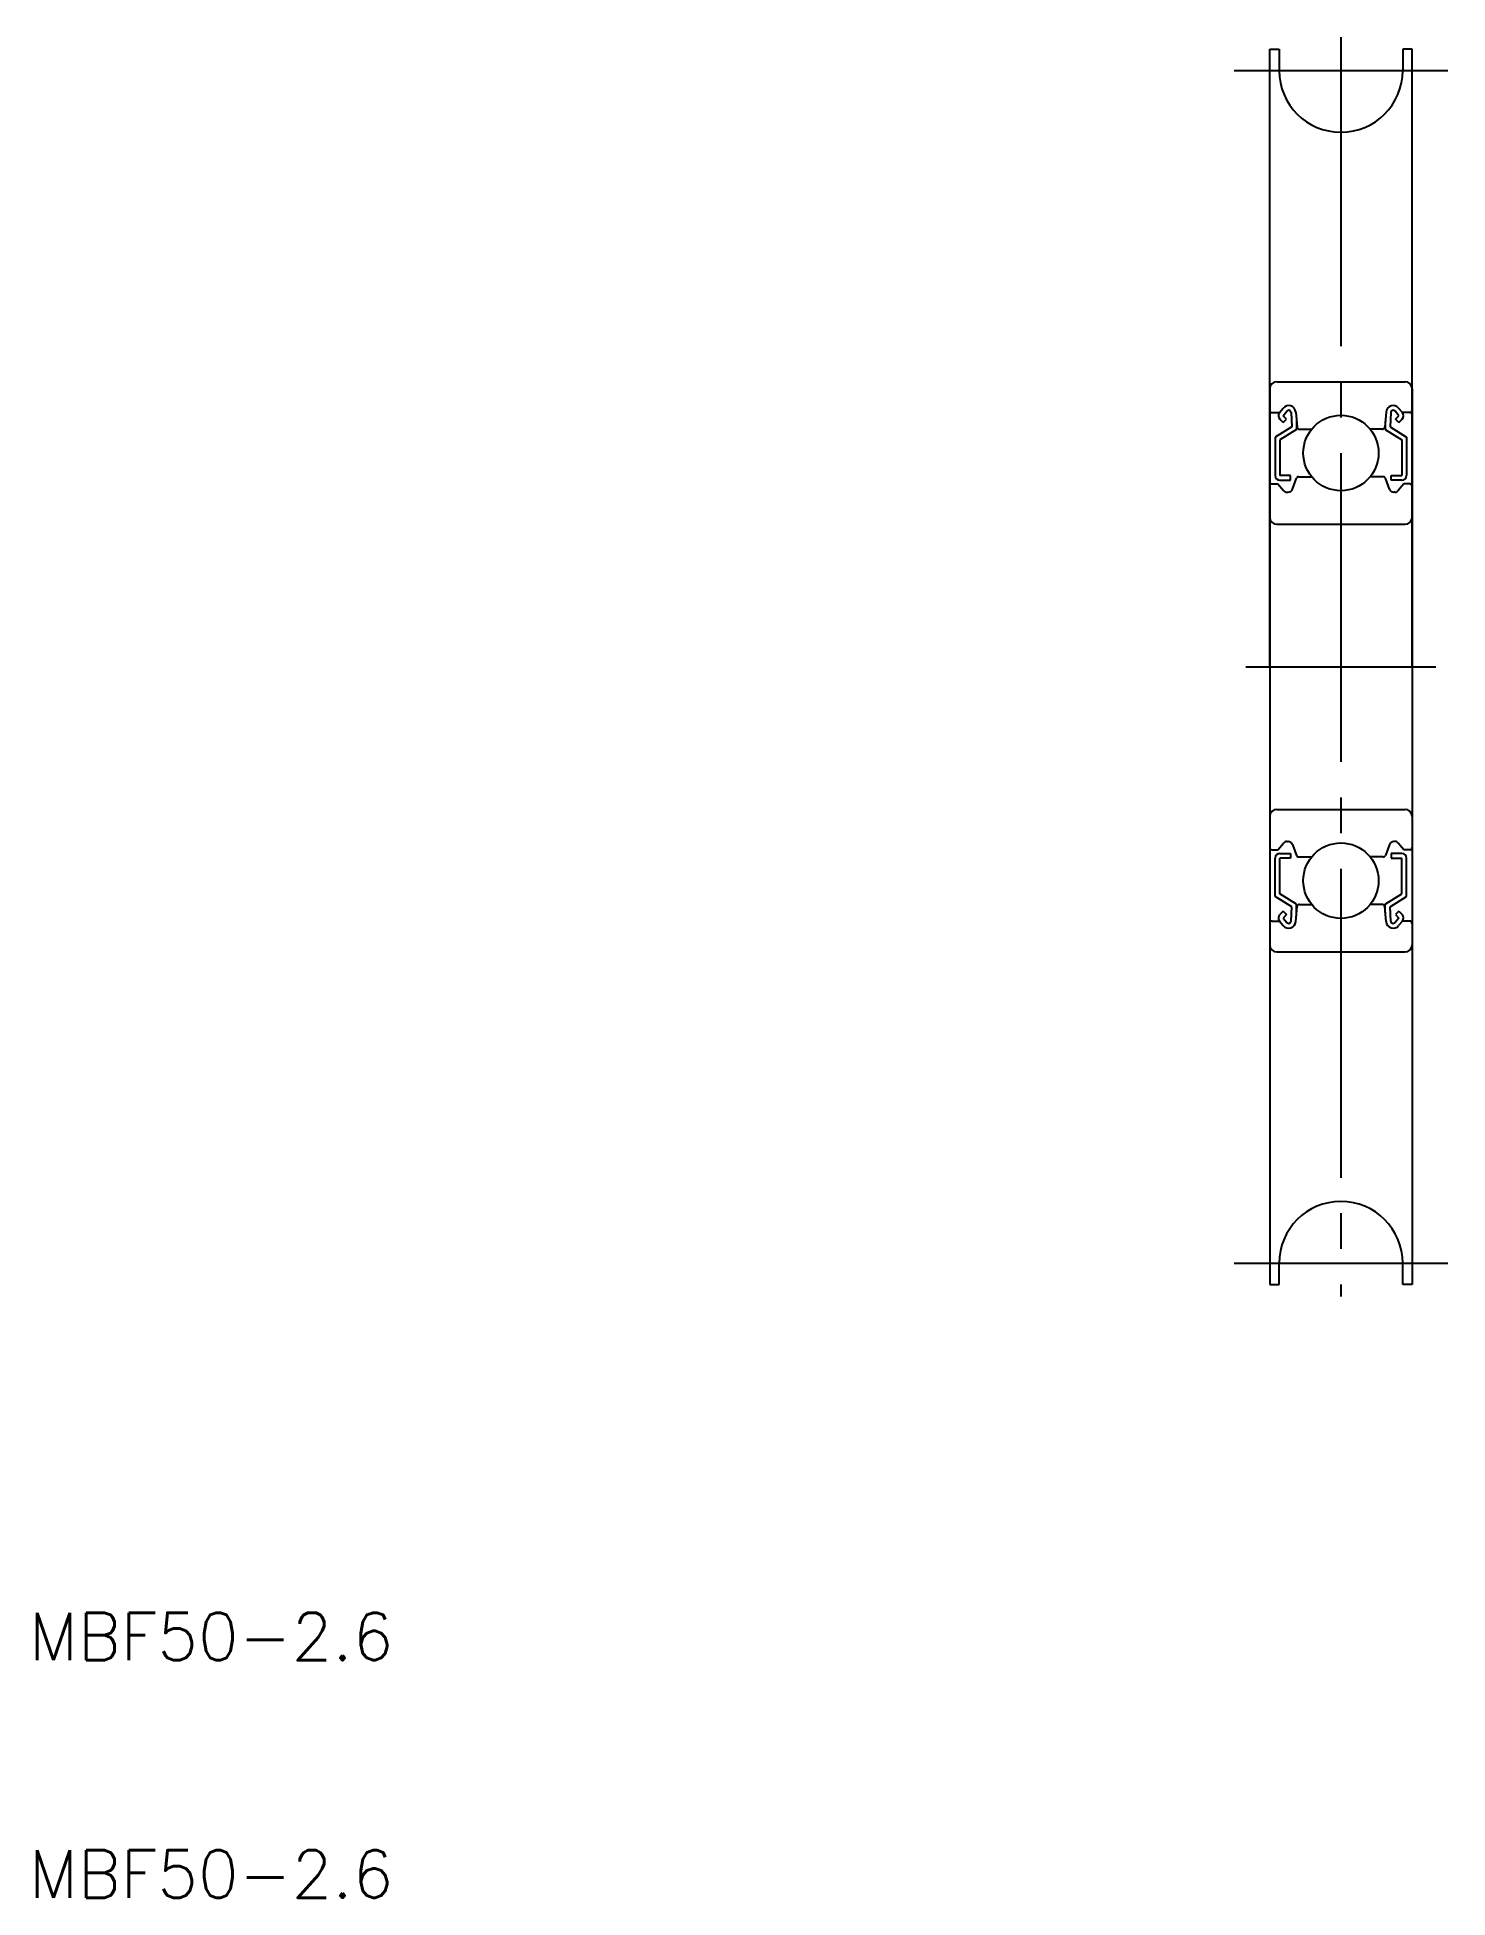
# Model space of a CAD drawing. Extents: x 103.7 to 163.1, y 127.1 to 205.4.
import ezdxf

# ---------------------------------------------------------------- set-up
doc = ezdxf.new("R2010")
doc.units = 0
doc.linetypes.add('CENTER', pattern=[17.5, 13, -1.5, 1.5, -1.5])
doc.layers.get('0').update_dxf_attribs({"linetype": 'CONTINUOUS'})
doc.layers.add('CENTER', color=1, linetype='CENTER')
doc.styles.get("Standard").update_dxf_attribs({"font": 'txt.shx', "bigfont": '@extfont2.shx'})

msp = doc.modelspace()

# ---------------------------------------------------------------- linework, layer by layer
at = {"color": 7, "linetype": 'CONTINUOUS'}
for p, q in [((155.636, 178.878), (155.636, 204.878)), ((155.636, 204.878), (156.036, 204.878)), ((156.036, 204.878), (156.036, 203.978)), ((161.236, 204.878), (161.236, 203.978)), ((161.636, 204.878), (161.236, 204.878)), ((161.636, 178.878), (161.636, 204.878)), ((155.636, 178.878), (155.636, 152.878)), ((161.636, 178.878), (161.636, 152.878)), ((156.036, 152.878), (156.036, 153.778)), ((161.236, 152.878), (161.236, 153.778)), ((155.636, 152.878), (156.036, 152.878)), ((161.636, 152.878), (161.236, 152.878))]:
    msp.add_line(p, q, dxfattribs=at)
for p, q in [((155.636, 190.578), (155.636, 167.178)), ((155.936, 190.878), (161.336, 190.878)), ((161.636, 190.578), (161.636, 167.178)), ((155.736, 189.578), (156.046, 189.578)), ((156.047, 189.578), (156.206, 189.768)), ((156.199, 189.449), (156.359, 189.639)), ((156.536, 189.58), (156.568, 188.976)), ((156.735, 189.601), (156.789, 188.969)), ((160.538, 189.601), (160.483, 188.969)), ((160.737, 189.58), (160.704, 188.976)), ((161.073, 189.449), (160.913, 189.639)), ((161.226, 189.578), (161.067, 189.768)), ((161.536, 189.578), (161.226, 189.578)), ((156.568, 188.976), (155.868, 188.539)), ((156.199, 189.167), (156.058, 189.308)), ((156.768, 188.865), (156.068, 188.428)), ((156.341, 189.308), (156.199, 189.449)), ((156.199, 189.167), (156.341, 189.308)), ((156.768, 189.212), (156.768, 188.865)), ((156.889, 188.878), (157.403, 188.878)), ((160.384, 188.878), (159.869, 188.878)), ((160.504, 189.212), (160.504, 188.865)), ((160.504, 188.865), (161.204, 188.428)), ((160.704, 188.976), (161.404, 188.539)), ((160.931, 189.308), (161.073, 189.449)), ((161.073, 189.167), (160.931, 189.308)), ((161.073, 189.167), (161.215, 189.308)), ((155.868, 188.539), (155.868, 186.928)), ((156.068, 188.428), (156.068, 186.928)), ((161.204, 188.428), (161.204, 186.928)), ((161.404, 188.539), (161.404, 186.928)), ((155.736, 186.578), (155.986, 186.578)), ((155.986, 186.578), (156.22, 186.299)), ((156.518, 186.928), (156.068, 186.928)), ((156.068, 186.728), (156.518, 186.728)), ((156.518, 186.728), (156.518, 186.928)), ((156.597, 186.359), (156.761, 186.812)), ((156.855, 186.878), (157.404, 186.878)), ((160.417, 186.878), (159.869, 186.878)), ((160.676, 186.359), (160.511, 186.812)), ((160.754, 186.728), (160.754, 186.928)), ((160.754, 186.928), (161.204, 186.928)), ((161.204, 186.728), (160.754, 186.728)), ((161.286, 186.578), (161.053, 186.299)), ((161.536, 186.578), (161.286, 186.578)), ((156.373, 186.228), (156.409, 186.228)), ((160.9, 186.228), (160.864, 186.228)), ((155.936, 184.878), (161.336, 184.878)), ((155.936, 172.878), (161.336, 172.878)), ((156.373, 171.528), (156.409, 171.528)), ((160.9, 171.528), (160.864, 171.528)), ((155.736, 171.178), (155.986, 171.178)), ((155.868, 169.217), (155.868, 170.828)), ((155.986, 171.178), (156.22, 171.456)), ((156.068, 171.028), (156.518, 171.028)), ((156.068, 169.328), (156.068, 170.828)), ((156.518, 170.828), (156.068, 170.828)), ((156.181, 171.028), (156.181, 171.028)), ((156.293, 171.028), (156.294, 171.028)), ((156.518, 171.028), (156.518, 170.828)), ((156.597, 171.396), (156.761, 170.944)), ((156.855, 170.878), (157.404, 170.878)), ((160.417, 170.878), (159.869, 170.878)), ((160.676, 171.396), (160.511, 170.944)), ((161.204, 171.028), (160.754, 171.028)), ((160.754, 171.028), (160.754, 170.828)), ((160.754, 170.828), (161.204, 170.828)), ((161.286, 171.178), (161.053, 171.456)), ((161.204, 169.328), (161.204, 170.828)), ((161.536, 171.178), (161.286, 171.178)), ((161.404, 169.217), (161.404, 170.828)), ((156.568, 168.78), (155.868, 169.217)), ((156.768, 168.891), (156.068, 169.328)), ((160.504, 168.891), (161.204, 169.328)), ((160.704, 168.78), (161.404, 169.217)), ((156.199, 168.589), (156.058, 168.448)), ((156.199, 168.589), (156.341, 168.448)), ((156.341, 168.448), (156.199, 168.307)), ((156.536, 168.175), (156.568, 168.78)), ((156.735, 168.154), (156.789, 168.786)), ((156.768, 168.544), (156.768, 168.891)), ((156.889, 168.878), (157.403, 168.878)), ((160.384, 168.878), (159.869, 168.878)), ((160.538, 168.154), (160.483, 168.786)), ((160.504, 168.544), (160.504, 168.891)), ((160.737, 168.175), (160.704, 168.78)), ((161.073, 168.589), (160.931, 168.448)), ((160.931, 168.448), (161.073, 168.307)), ((161.073, 168.589), (161.215, 168.448)), ((155.736, 168.178), (156.046, 168.178)), ((156.047, 168.178), (156.206, 167.987)), ((156.199, 168.307), (156.359, 168.116)), ((161.073, 168.307), (160.913, 168.116)), ((161.226, 168.178), (161.067, 167.987)), ((161.536, 168.178), (161.226, 168.178)), ((155.936, 166.878), (161.336, 166.878))]:
    msp.add_line(p, q)
for centre in [(158.636, 187.878), (158.636, 169.878)]:
    msp.add_circle(centre, 1.587)
for centre, start, end in [((158.636, 203.978), 180, 0), ((158.636, 153.778), 0, 180)]:
    msp.add_arc(centre, 2.6, start, end, dxfattribs=at)
for centre, radius, start, end in [((155.936, 190.578), 0.3, 90, 180), ((161.336, 190.578), 0.3, 0, 90), ((155.736, 189.678), 0.1, 180, 270), ((156.2, 189.449), 0.2, 139.9921, 224.99797), ((156.436, 189.575), 0.3, 4.93496, 139.9921), ((156.436, 189.575), 0.1, 3.08644, 139.96282), ((160.837, 189.575), 0.3, 40.0079, 175.06504), ((160.837, 189.575), 0.1, 40.03718, 176.91356), ((161.073, 189.449), 0.2, 315.00203, 40.0079), ((161.536, 189.678), 0.1, 270, 0), ((156.889, 188.978), 0.1, 184.93496, 269.99889), ((160.384, 188.978), 0.1, 270.00111, 355.06504), ((155.736, 186.478), 0.1, 90, 180), ((156.068, 186.928), 0.2, 180, 270), ((156.855, 186.778), 0.1, 89.99895, 160.05843), ((160.417, 186.778), 0.1, 19.94157, 90.00105), ((161.204, 186.928), 0.2, 270, 0), ((161.536, 186.478), 0.1, 0, 90), ((156.373, 186.428), 0.2, 219.98626, 270), ((156.409, 186.428), 0.2, 270, 340.05843), ((160.864, 186.428), 0.2, 199.94157, 270), ((160.9, 186.428), 0.2, 270, 320.01374), ((155.936, 185.178), 0.3, 180, 270), ((161.336, 185.178), 0.3, 270, 0), ((155.936, 172.578), 0.3, 90, 180), ((161.336, 172.578), 0.3, 0, 90), ((156.373, 171.328), 0.2, 90, 140.01374), ((156.409, 171.328), 0.2, 19.94157, 90), ((160.864, 171.328), 0.2, 90, 160.05843), ((160.9, 171.328), 0.2, 39.98626, 90), ((155.736, 171.278), 0.1, 180, 270), ((156.068, 170.828), 0.2, 90, 180), ((156.855, 170.978), 0.1, 199.94157, 270.00105), ((160.417, 170.978), 0.1, 269.99895, 340.05843), ((161.204, 170.828), 0.2, 0, 90), ((161.536, 171.278), 0.1, 270, 0), ((156.2, 168.306), 0.2, 135.00203, 220.0079), ((156.889, 168.778), 0.1, 90.00111, 175.06504), ((160.384, 168.778), 0.1, 4.93496, 89.99889), ((161.073, 168.306), 0.2, 319.9921, 44.99797), ((155.736, 168.078), 0.1, 90, 180), ((156.436, 168.18), 0.3, 220.0079, 355.06504), ((156.436, 168.181), 0.1, 220.03718, 356.91356), ((160.837, 168.18), 0.3, 184.93496, 319.9921), ((160.837, 168.181), 0.1, 183.08644, 319.96282), ((161.536, 168.078), 0.1, 0, 90), ((155.936, 167.178), 0.3, 180, 270), ((161.336, 167.178), 0.3, 270, 0)]:
    msp.add_arc(centre, radius, start, end)
at = {"layer": 'CENTER', "color": 1, "linetype": 'CENTER'}
for p, q in [((158.636, 205.378), (158.636, 152.378)), ((154.136, 203.978), (163.136, 203.978)), ((154.636, 178.878), (162.636, 178.878)), ((154.136, 153.778), (163.136, 153.778))]:
    msp.add_line(p, q, dxfattribs=at)

# ---------------------------------------------------------------- texts
at = {"color": 7, "linetype": 'CONTINUOUS'}
for p in [(103.394, 137.07), (103.394, 127.07)]:
    msp.add_text('MBF50-2.6', height=2, dxfattribs=at).set_placement(p)

doc.saveas('drawing.dxf')
